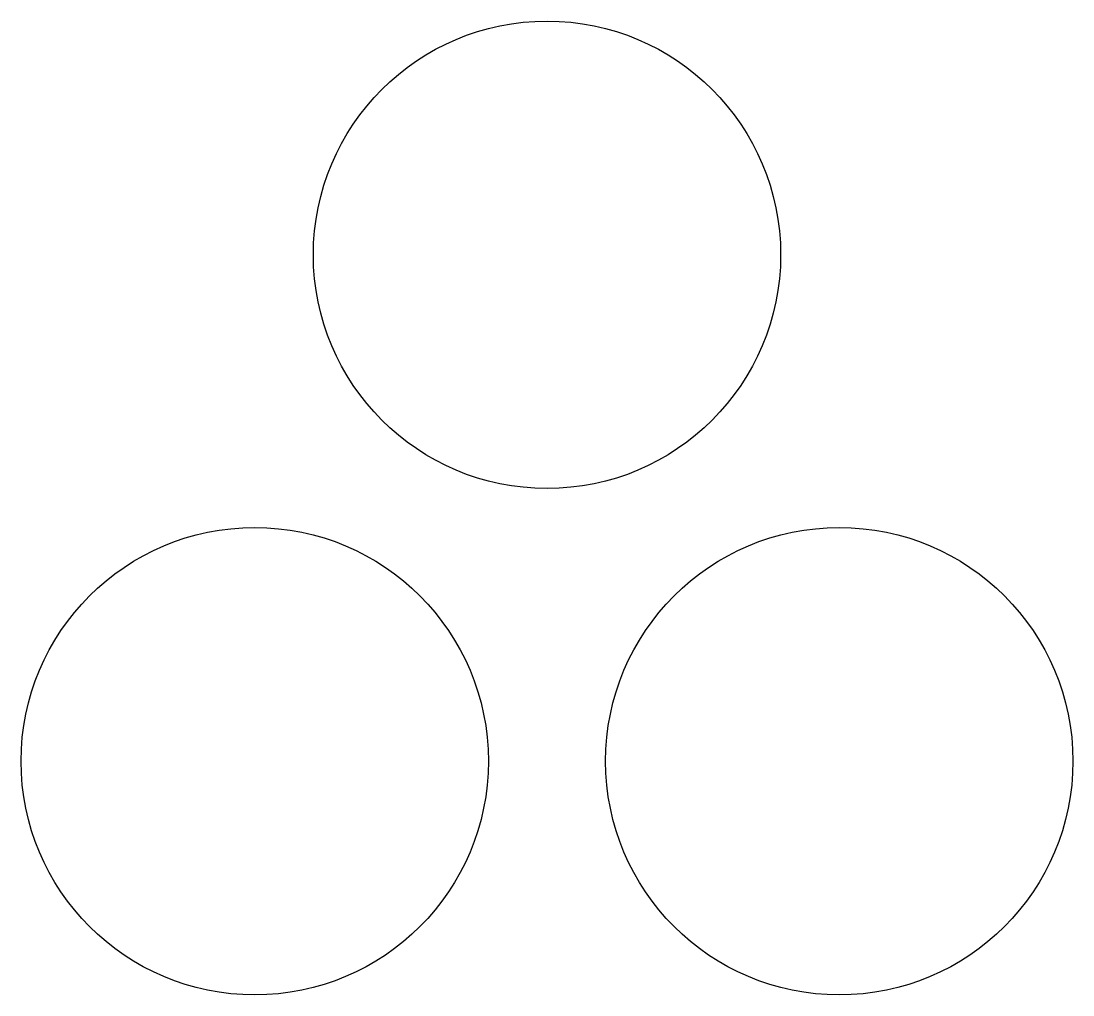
# Model space of a CAD drawing. Header units: millimetres. Extents: x -20.3 to 20.3, y -15.5 to 22.
import ezdxf

# ---------------------------------------------------------------- set-up
doc = ezdxf.new("R2010")
doc.units = ezdxf.units.MM
doc.layers.get('0').update_dxf_attribs({"lineweight": 25, "true_color": 0x000000})

msp = doc.modelspace()

# ---------------------------------------------------------------- linework, layer by layer
for centre in [(0, 13), (-11.258, -6.5), (11.258, -6.5)]:
    msp.add_circle(centre, 9)

doc.saveas('drawing.dxf')
